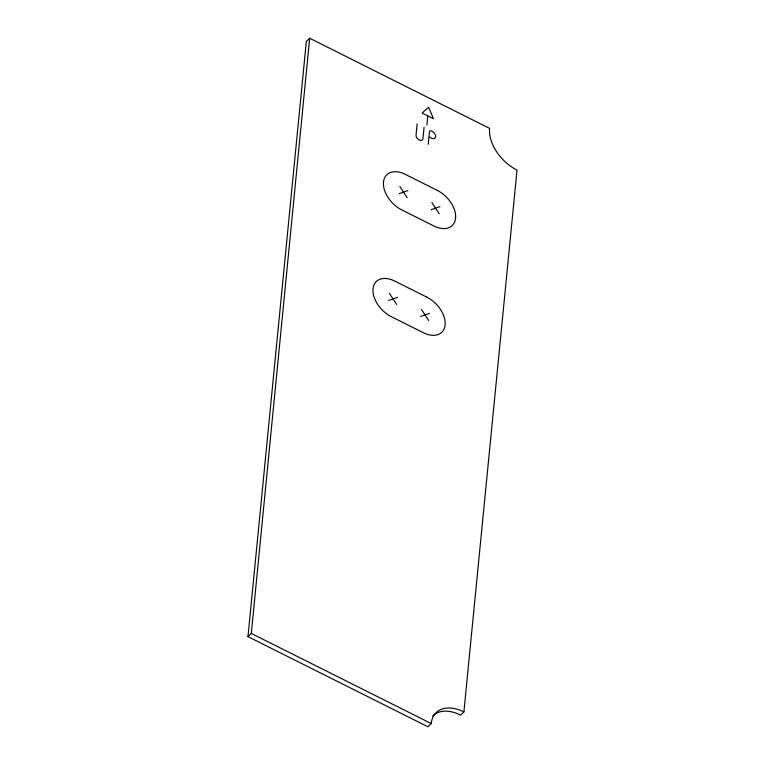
<?xml version="1.0" encoding="UTF-8"?>
<svg xmlns="http://www.w3.org/2000/svg" width="765" height="765" viewBox="0 0 765 765"><rect width="100%" height="100%" fill="white"/><g stroke="black" fill="none" stroke-linecap="round" stroke-linejoin="round"><path stroke-width="1.15" d="M463.896 711.909A36.146 23.275 46.1 0 0 431.24 723.556L427.912 726.75L247.984 636.623L306.335 41.444L309.662 38.25L489.6 128.377A36.146 23.275 46.1 0 0 517.016 170.107L463.896 711.909L460.578 715.103A36.146 23.275 46.1 0 0 432.684 715.964M247.984 636.623L251.303 633.43L309.662 38.25M417.145 123.815L416.036 135.128A4.169 2.687 46.1 0 0 419.191 139.938A4.169 2.687 46.1 0 0 422.959 138.599L424.068 127.286M426.899 124.972L427.788 115.907L433.459 118.747L428.649 107.177L422.117 113.067L427.386 115.706M428.237 144.308L429.471 131.743A2.257 1.454 46.1 0 1 431.508 131.016L432.101 131.312A4.647 2.993 46.1 0 1 435.62 136.677A4.647 2.993 46.1 0 1 431.431 138.169L429.366 137.136M399.158 193.679L407.86 190.571M431.192 209.725L439.904 206.617M388.687 300.435L397.398 297.327M420.731 316.481L429.433 313.382M251.303 633.43L431.24 723.556M431.89 202.61L439.206 213.741M399.856 186.555L407.162 197.686M421.429 309.366L428.735 320.497M389.385 293.32L396.7 304.451M437.293 190.38L405.249 174.334A24.098 15.51 46.1 0 0 383.485 182.089A24.098 15.51 46.1 0 0 401.768 209.916L433.803 225.962A24.098 15.51 46.1 0 0 455.577 218.207A24.098 15.51 46.1 0 0 437.293 190.38M426.832 297.136L394.788 281.09A24.098 15.51 46.1 0 0 373.014 288.854A24.098 15.51 46.1 0 0 391.298 316.672L423.341 332.727A24.098 15.51 46.1 0 0 445.106 324.962A24.098 15.51 46.1 0 0 426.832 297.136"/></g></svg>
